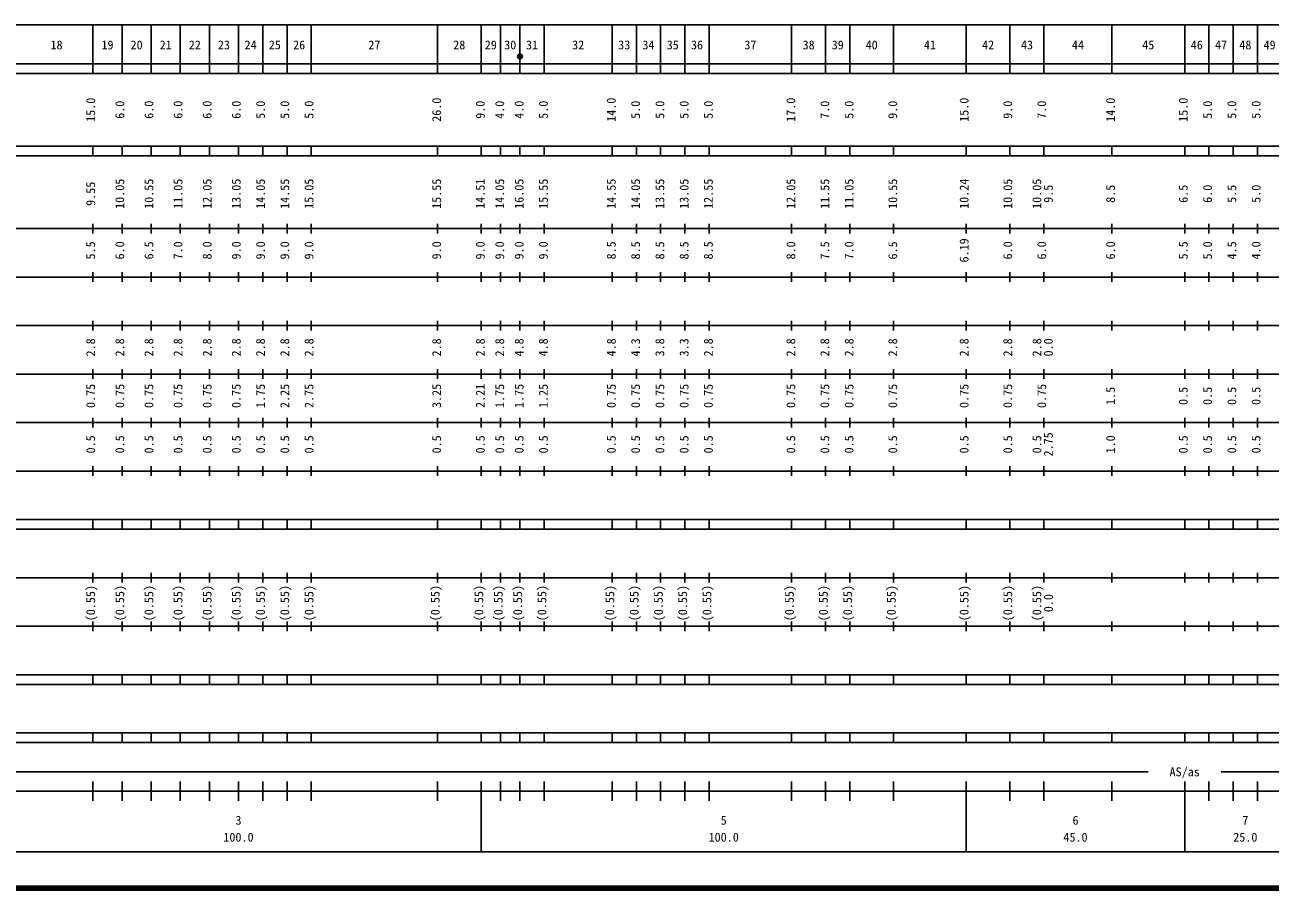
# Model space of a CAD drawing. Units: millimetres, scale not verified. Extents: x 40000 to 680000, y 20000 to 380000.
# Drawn here: x 273984 to 530604, y 20000 to 198000 of the extents above; entities that cross this region are included whole.
import ezdxf
from ezdxf.enums import TextEntityAlignment as Align

# ---------------------------------------------------------------- set-up
doc = ezdxf.new("R2010")
doc.units = ezdxf.units.MM
doc.header["$LTSCALE"] = 1000
doc.layers.add('M-TTL', color=2, linetype='Continuous', lineweight=140)
doc.layers.add('M-TTL-BAND', color=7, linetype='Continuous', lineweight=25)
doc.styles.add('ＭＳ ゴシック', font='')
doc.styles.get('ＭＳ ゴシック').set_extended_font_data('MS Gothic')

msp = doc.modelspace()

# ---------------------------------------------------------------- hatches: boundary and pattern name
at = {"layer": 'M-TTL-BAND'}
msp.add_hatch(color=256, dxfattribs=at).paths.add_polyline_path([(376520, 191506, 1), (375520, 191506, 0.41421), (376020, 191006, 0.41421)])

# ---------------------------------------------------------------- linework, layer by layer
at = {"layer": 'M-TTL'}
msp.add_line((40000, 20000), (680000, 20000), dxfattribs=at)
at = {"layer": 'M-TTL-BAND'}
for p, q in [((68000, 198000), (579000, 198000)), ((288000, 188000), (288000, 198000)), ((294000, 188000), (294000, 198000)), ((300000, 188000), (300000, 198000)), ((306000, 188000), (306000, 198000)), ((312000, 188000), (312000, 198000)), ((318000, 188000), (318000, 198000)), ((323000, 188000), (323000, 198000)), ((328000, 188000), (328000, 198000)), ((333000, 188000), (333000, 198000)), ((359000, 188000), (359000, 198000)), ((368000, 188000), (368000, 198000)), ((372000, 188000), (372000, 198000)), ((376000, 188000), (376000, 198000)), ((381000, 188000), (381000, 198000)), ((395000, 188000), (395000, 198000)), ((400000, 188000), (400000, 198000)), ((405000, 188000), (405000, 198000)), ((410000, 188000), (410000, 198000)), ((415000, 188000), (415000, 198000)), ((432000, 188000), (432000, 198000)), ((439000, 188000), (439000, 198000)), ((444000, 188000), (444000, 198000)), ((453000, 188000), (453000, 198000)), ((468000, 188000), (468000, 198000)), ((477000, 188000), (477000, 198000)), ((484000, 188000), (484000, 198000)), ((498000, 188000), (498000, 198000)), ((513000, 188000), (513000, 198000)), ((518000, 188000), (518000, 198000)), ((523000, 188000), (523000, 198000)), ((528000, 188000), (528000, 198000)), ((40000, 190000), (579000, 190000)), ((40000, 188000), (579000, 188000)), ((40000, 173000), (579000, 173000)), ((288000, 171000), (288000, 173000)), ((294000, 171000), (294000, 173000)), ((300000, 171000), (300000, 173000)), ((306000, 171000), (306000, 173000)), ((312000, 171000), (312000, 173000)), ((318000, 171000), (318000, 173000)), ((323000, 171000), (323000, 173000)), ((328000, 171000), (328000, 173000)), ((333000, 171000), (333000, 173000)), ((359000, 171000), (359000, 173000)), ((368000, 171000), (368000, 173000)), ((372000, 171000), (372000, 173000)), ((376000, 171000), (376000, 173000)), ((381000, 171000), (381000, 173000)), ((395000, 171000), (395000, 173000)), ((400000, 171000), (400000, 173000)), ((405000, 171000), (405000, 173000)), ((410000, 171000), (410000, 173000)), ((415000, 171000), (415000, 173000)), ((432000, 171000), (432000, 173000)), ((439000, 171000), (439000, 173000)), ((444000, 171000), (444000, 173000)), ((453000, 171000), (453000, 173000)), ((468000, 171000), (468000, 173000)), ((477000, 171000), (477000, 173000)), ((484000, 171000), (484000, 173000)), ((498000, 171000), (498000, 173000)), ((513000, 171000), (513000, 173000)), ((518000, 171000), (518000, 173000)), ((523000, 171000), (523000, 173000)), ((528000, 171000), (528000, 173000)), ((40000, 171000), (579000, 171000)), ((288000, 155000), (288000, 157000)), ((294000, 155000), (294000, 157000)), ((300000, 155000), (300000, 157000)), ((306000, 155000), (306000, 157000)), ((312000, 155000), (312000, 157000)), ((318000, 155000), (318000, 157000)), ((323000, 155000), (323000, 157000)), ((328000, 155000), (328000, 157000)), ((333000, 155000), (333000, 157000)), ((359000, 155000), (359000, 157000)), ((368000, 155000), (368000, 157000)), ((372000, 155000), (372000, 157000)), ((376000, 155000), (376000, 157000)), ((381000, 155000), (381000, 157000)), ((395000, 155000), (395000, 157000)), ((400000, 155000), (400000, 157000)), ((405000, 155000), (405000, 157000)), ((410000, 155000), (410000, 157000)), ((415000, 155000), (415000, 157000)), ((432000, 155000), (432000, 157000)), ((439000, 155000), (439000, 157000)), ((444000, 155000), (444000, 157000)), ((453000, 155000), (453000, 157000)), ((468000, 155000), (468000, 157000)), ((477000, 155000), (477000, 157000)), ((484000, 155000), (484000, 157000)), ((498000, 155000), (498000, 157000)), ((513000, 155000), (513000, 157000)), ((518000, 155000), (518000, 157000)), ((523000, 155000), (523000, 157000)), ((528000, 155000), (528000, 157000)), ((40000, 156000), (579000, 156000)), ((288000, 145000), (288000, 147000)), ((294000, 145000), (294000, 147000)), ((300000, 145000), (300000, 147000)), ((306000, 145000), (306000, 147000)), ((312000, 145000), (312000, 147000)), ((318000, 145000), (318000, 147000)), ((323000, 145000), (323000, 147000)), ((328000, 145000), (328000, 147000)), ((333000, 145000), (333000, 147000)), ((359000, 145000), (359000, 147000)), ((368000, 145000), (368000, 147000)), ((372000, 145000), (372000, 147000)), ((376000, 145000), (376000, 147000)), ((381000, 145000), (381000, 147000)), ((395000, 145000), (395000, 147000)), ((400000, 145000), (400000, 147000)), ((405000, 145000), (405000, 147000)), ((410000, 145000), (410000, 147000)), ((415000, 145000), (415000, 147000)), ((432000, 145000), (432000, 147000)), ((439000, 145000), (439000, 147000)), ((444000, 145000), (444000, 147000)), ((453000, 145000), (453000, 147000)), ((468000, 145000), (468000, 147000)), ((477000, 145000), (477000, 147000)), ((484000, 145000), (484000, 147000)), ((498000, 145000), (498000, 147000)), ((513000, 145000), (513000, 147000)), ((518000, 145000), (518000, 147000)), ((523000, 145000), (523000, 147000)), ((528000, 145000), (528000, 147000)), ((46000, 146000), (579000, 146000)), ((288000, 135000), (288000, 137000)), ((294000, 135000), (294000, 137000)), ((300000, 135000), (300000, 137000)), ((306000, 135000), (306000, 137000)), ((312000, 135000), (312000, 137000)), ((318000, 135000), (318000, 137000)), ((323000, 135000), (323000, 137000)), ((328000, 135000), (328000, 137000)), ((333000, 135000), (333000, 137000)), ((359000, 135000), (359000, 137000)), ((368000, 135000), (368000, 137000)), ((372000, 135000), (372000, 137000)), ((376000, 135000), (376000, 137000)), ((381000, 135000), (381000, 137000)), ((395000, 135000), (395000, 137000)), ((400000, 135000), (400000, 137000)), ((405000, 135000), (405000, 137000)), ((410000, 135000), (410000, 137000)), ((415000, 135000), (415000, 137000)), ((432000, 135000), (432000, 137000)), ((439000, 135000), (439000, 137000)), ((444000, 135000), (444000, 137000)), ((453000, 135000), (453000, 137000)), ((468000, 135000), (468000, 137000)), ((477000, 135000), (477000, 137000)), ((484000, 135000), (484000, 137000)), ((498000, 135000), (498000, 137000)), ((513000, 135000), (513000, 137000)), ((518000, 135000), (518000, 137000)), ((523000, 135000), (523000, 137000)), ((528000, 135000), (528000, 137000)), ((52000, 136000), (579000, 136000)), ((46000, 126000), (579000, 126000)), ((288000, 125000), (288000, 127000)), ((294000, 125000), (294000, 127000)), ((300000, 125000), (300000, 127000)), ((306000, 125000), (306000, 127000)), ((312000, 125000), (312000, 127000)), ((318000, 125000), (318000, 127000)), ((323000, 125000), (323000, 127000)), ((328000, 125000), (328000, 127000)), ((333000, 125000), (333000, 127000)), ((359000, 125000), (359000, 127000)), ((368000, 125000), (368000, 127000)), ((372000, 125000), (372000, 127000)), ((376000, 125000), (376000, 127000)), ((381000, 125000), (381000, 127000)), ((395000, 125000), (395000, 127000)), ((400000, 125000), (400000, 127000)), ((405000, 125000), (405000, 127000)), ((410000, 125000), (410000, 127000)), ((415000, 125000), (415000, 127000)), ((432000, 125000), (432000, 127000)), ((439000, 125000), (439000, 127000)), ((444000, 125000), (444000, 127000)), ((453000, 125000), (453000, 127000)), ((468000, 125000), (468000, 127000)), ((477000, 125000), (477000, 127000)), ((484000, 125000), (484000, 127000)), ((498000, 125000), (498000, 127000)), ((513000, 125000), (513000, 127000)), ((518000, 125000), (518000, 127000)), ((523000, 125000), (523000, 127000)), ((528000, 125000), (528000, 127000)), ((52000, 116000), (579000, 116000)), ((288000, 115000), (288000, 117000)), ((294000, 115000), (294000, 117000)), ((300000, 115000), (300000, 117000)), ((306000, 115000), (306000, 117000)), ((312000, 115000), (312000, 117000)), ((318000, 115000), (318000, 117000)), ((323000, 115000), (323000, 117000)), ((328000, 115000), (328000, 117000)), ((333000, 115000), (333000, 117000)), ((359000, 115000), (359000, 117000)), ((368000, 115000), (368000, 117000)), ((372000, 115000), (372000, 117000)), ((376000, 115000), (376000, 117000)), ((381000, 115000), (381000, 117000)), ((395000, 115000), (395000, 117000)), ((400000, 115000), (400000, 117000)), ((405000, 115000), (405000, 117000)), ((410000, 115000), (410000, 117000)), ((415000, 115000), (415000, 117000)), ((432000, 115000), (432000, 117000)), ((439000, 115000), (439000, 117000)), ((444000, 115000), (444000, 117000)), ((453000, 115000), (453000, 117000)), ((468000, 115000), (468000, 117000)), ((477000, 115000), (477000, 117000)), ((484000, 115000), (484000, 117000)), ((498000, 115000), (498000, 117000)), ((513000, 115000), (513000, 117000)), ((518000, 115000), (518000, 117000)), ((523000, 115000), (523000, 117000)), ((528000, 115000), (528000, 117000)), ((46000, 106000), (579000, 106000)), ((288000, 105000), (288000, 107000)), ((294000, 105000), (294000, 107000)), ((300000, 105000), (300000, 107000)), ((306000, 105000), (306000, 107000)), ((312000, 105000), (312000, 107000)), ((318000, 105000), (318000, 107000)), ((323000, 105000), (323000, 107000)), ((328000, 105000), (328000, 107000)), ((333000, 105000), (333000, 107000)), ((359000, 105000), (359000, 107000)), ((368000, 105000), (368000, 107000)), ((372000, 105000), (372000, 107000)), ((376000, 105000), (376000, 107000)), ((381000, 105000), (381000, 107000)), ((395000, 105000), (395000, 107000)), ((400000, 105000), (400000, 107000)), ((405000, 105000), (405000, 107000)), ((410000, 105000), (410000, 107000)), ((415000, 105000), (415000, 107000)), ((432000, 105000), (432000, 107000)), ((439000, 105000), (439000, 107000)), ((444000, 105000), (444000, 107000)), ((453000, 105000), (453000, 107000)), ((468000, 105000), (468000, 107000)), ((477000, 105000), (477000, 107000)), ((484000, 105000), (484000, 107000)), ((498000, 105000), (498000, 107000)), ((513000, 105000), (513000, 107000)), ((518000, 105000), (518000, 107000)), ((523000, 105000), (523000, 107000)), ((528000, 105000), (528000, 107000)), ((40000, 96000), (579000, 96000)), ((288000, 94000), (288000, 96000)), ((294000, 94000), (294000, 96000)), ((300000, 94000), (300000, 96000)), ((306000, 94000), (306000, 96000)), ((312000, 94000), (312000, 96000)), ((318000, 94000), (318000, 96000)), ((323000, 94000), (323000, 96000)), ((328000, 94000), (328000, 96000)), ((333000, 94000), (333000, 96000)), ((359000, 94000), (359000, 96000)), ((368000, 94000), (368000, 96000)), ((372000, 94000), (372000, 96000)), ((376000, 94000), (376000, 96000)), ((381000, 94000), (381000, 96000)), ((395000, 94000), (395000, 96000)), ((400000, 94000), (400000, 96000)), ((405000, 94000), (405000, 96000)), ((410000, 94000), (410000, 96000)), ((415000, 94000), (415000, 96000)), ((432000, 94000), (432000, 96000)), ((439000, 94000), (439000, 96000)), ((444000, 94000), (444000, 96000)), ((453000, 94000), (453000, 96000)), ((468000, 94000), (468000, 96000)), ((477000, 94000), (477000, 96000)), ((484000, 94000), (484000, 96000)), ((498000, 94000), (498000, 96000)), ((513000, 94000), (513000, 96000)), ((518000, 94000), (518000, 96000)), ((523000, 94000), (523000, 96000)), ((528000, 94000), (528000, 96000)), ((40000, 94000), (579000, 94000)), ((288000, 83000), (288000, 85000)), ((294000, 83000), (294000, 85000)), ((300000, 83000), (300000, 85000)), ((306000, 83000), (306000, 85000)), ((312000, 83000), (312000, 85000)), ((318000, 83000), (318000, 85000)), ((323000, 83000), (323000, 85000)), ((328000, 83000), (328000, 85000)), ((333000, 83000), (333000, 85000)), ((359000, 83000), (359000, 85000)), ((368000, 83000), (368000, 85000)), ((372000, 83000), (372000, 85000)), ((376000, 83000), (376000, 85000)), ((381000, 83000), (381000, 85000)), ((395000, 83000), (395000, 85000)), ((400000, 83000), (400000, 85000)), ((405000, 83000), (405000, 85000)), ((410000, 83000), (410000, 85000)), ((415000, 83000), (415000, 85000)), ((432000, 83000), (432000, 85000)), ((439000, 83000), (439000, 85000)), ((444000, 83000), (444000, 85000)), ((453000, 83000), (453000, 85000)), ((468000, 83000), (468000, 85000)), ((477000, 83000), (477000, 85000)), ((484000, 83000), (484000, 85000)), ((498000, 83000), (498000, 85000)), ((513000, 83000), (513000, 85000)), ((518000, 83000), (518000, 85000)), ((523000, 83000), (523000, 85000)), ((528000, 83000), (528000, 85000)), ((49000, 84000), (579000, 84000)), ((288000, 73000), (288000, 75000)), ((294000, 73000), (294000, 75000)), ((300000, 73000), (300000, 75000)), ((306000, 73000), (306000, 75000)), ((312000, 73000), (312000, 75000)), ((318000, 73000), (318000, 75000)), ((323000, 73000), (323000, 75000)), ((328000, 73000), (328000, 75000)), ((333000, 73000), (333000, 75000)), ((359000, 73000), (359000, 75000)), ((368000, 73000), (368000, 75000)), ((372000, 73000), (372000, 75000)), ((376000, 73000), (376000, 75000)), ((381000, 73000), (381000, 75000)), ((395000, 73000), (395000, 75000)), ((400000, 73000), (400000, 75000)), ((405000, 73000), (405000, 75000)), ((410000, 73000), (410000, 75000)), ((415000, 73000), (415000, 75000)), ((432000, 73000), (432000, 75000)), ((439000, 73000), (439000, 75000)), ((444000, 73000), (444000, 75000)), ((453000, 73000), (453000, 75000)), ((468000, 73000), (468000, 75000)), ((477000, 73000), (477000, 75000)), ((484000, 73000), (484000, 75000)), ((498000, 73000), (498000, 75000)), ((513000, 73000), (513000, 75000)), ((518000, 73000), (518000, 75000)), ((523000, 73000), (523000, 75000)), ((528000, 73000), (528000, 75000)), ((40000, 74000), (579000, 74000)), ((40000, 64000), (579000, 64000)), ((40000, 62000), (579000, 62000)), ((288000, 62000), (288000, 64000)), ((294000, 62000), (294000, 64000)), ((300000, 62000), (300000, 64000)), ((306000, 62000), (306000, 64000)), ((312000, 62000), (312000, 64000)), ((318000, 62000), (318000, 64000)), ((323000, 62000), (323000, 64000)), ((328000, 62000), (328000, 64000)), ((333000, 62000), (333000, 64000)), ((359000, 62000), (359000, 64000)), ((368000, 62000), (368000, 64000)), ((372000, 62000), (372000, 64000)), ((376000, 62000), (376000, 64000)), ((381000, 62000), (381000, 64000)), ((395000, 62000), (395000, 64000)), ((400000, 62000), (400000, 64000)), ((405000, 62000), (405000, 64000)), ((410000, 62000), (410000, 64000)), ((415000, 62000), (415000, 64000)), ((432000, 62000), (432000, 64000)), ((439000, 62000), (439000, 64000)), ((444000, 62000), (444000, 64000)), ((453000, 62000), (453000, 64000)), ((468000, 62000), (468000, 64000)), ((477000, 62000), (477000, 64000)), ((484000, 62000), (484000, 64000)), ((498000, 62000), (498000, 64000)), ((513000, 62000), (513000, 64000)), ((518000, 62000), (518000, 64000)), ((523000, 62000), (523000, 64000)), ((528000, 62000), (528000, 64000)), ((40000, 52000), (579000, 52000)), ((288000, 50000), (288000, 52000)), ((294000, 50000), (294000, 52000)), ((300000, 50000), (300000, 52000)), ((306000, 50000), (306000, 52000)), ((312000, 50000), (312000, 52000)), ((318000, 50000), (318000, 52000)), ((323000, 50000), (323000, 52000)), ((328000, 50000), (328000, 52000)), ((333000, 50000), (333000, 52000)), ((359000, 50000), (359000, 52000)), ((368000, 50000), (368000, 52000)), ((372000, 50000), (372000, 52000)), ((376000, 50000), (376000, 52000)), ((381000, 50000), (381000, 52000)), ((395000, 50000), (395000, 52000)), ((400000, 50000), (400000, 52000)), ((405000, 50000), (405000, 52000)), ((410000, 50000), (410000, 52000)), ((415000, 50000), (415000, 52000)), ((432000, 50000), (432000, 52000)), ((439000, 50000), (439000, 52000)), ((444000, 50000), (444000, 52000)), ((453000, 50000), (453000, 52000)), ((468000, 50000), (468000, 52000)), ((477000, 50000), (477000, 52000)), ((484000, 50000), (484000, 52000)), ((498000, 50000), (498000, 52000)), ((513000, 50000), (513000, 52000)), ((518000, 50000), (518000, 52000)), ((523000, 50000), (523000, 52000)), ((528000, 50000), (528000, 52000)), ((40000, 50000), (579000, 50000)), ((71000, 44000), (505500, 44000)), ((520500, 44000), (565000, 44000)), ((288000, 38000), (288000, 42000)), ((294000, 38000), (294000, 42000)), ((300000, 38000), (300000, 42000)), ((306000, 38000), (306000, 42000)), ((312000, 38000), (312000, 42000)), ((318000, 38000), (318000, 42000)), ((323000, 38000), (323000, 42000)), ((328000, 38000), (328000, 42000)), ((333000, 38000), (333000, 42000)), ((359000, 38000), (359000, 42000)), ((368000, 27500), (368000, 42000)), ((372000, 38000), (372000, 42000)), ((376000, 38000), (376000, 42000)), ((381000, 38000), (381000, 42000)), ((395000, 38000), (395000, 42000)), ((400000, 38000), (400000, 42000)), ((405000, 38000), (405000, 42000)), ((410000, 38000), (410000, 42000)), ((415000, 38000), (415000, 42000)), ((432000, 38000), (432000, 42000)), ((439000, 38000), (439000, 42000)), ((444000, 38000), (444000, 42000)), ((453000, 38000), (453000, 42000)), ((468000, 27500), (468000, 42000)), ((477000, 38000), (477000, 42000)), ((484000, 38000), (484000, 42000)), ((498000, 38000), (498000, 42000)), ((513000, 27500), (513000, 42000)), ((518000, 38000), (518000, 42000)), ((523000, 38000), (523000, 42000)), ((528000, 38000), (528000, 42000)), ((40000, 40000), (579000, 40000)), ((68000, 27500), (579000, 27500))]:
    msp.add_line(p, q, dxfattribs=at)
msp.add_circle((376020, 191506), 500, dxfattribs=at)

# ---------------------------------------------------------------- texts
at = {"layer": 'M-TTL-BAND', "style": 'ＭＳ ゴシック'}
for s, p in [('18', (280500, 192405)), ('19', (291000, 192405)), ('20', (297000, 192405)), ('21', (303000, 192405)), ('22', (309000, 192405)), ('23', (315000, 192405)), ('24', (320500, 192405)), ('25', (325500, 192405)), ('26', (330500, 192405)), ('27', (346000, 192405)), ('28', (363500, 192405)), ('29', (370000, 192405)), ('30', (374000, 192405)), ('31', (378500, 192405)), ('32', (388000, 192405)), ('33', (397500, 192405)), ('34', (402500, 192405)), ('35', (407500, 192405)), ('36', (412500, 192405)), ('37', (423500, 192405)), ('38', (435500, 192405)), ('39', (441500, 192405)), ('40', (448500, 192405)), ('41', (460500, 192405)), ('42', (472500, 192405)), ('43', (480500, 192405)), ('44', (491000, 192405)), ('45', (505500, 192405)), ('46', (515500, 192405)), ('47', (520500, 192405)), ('48', (525500, 192405)), ('49', (530500, 192405)), ('AS/as', (513000, 42500)), ('3', (318000, 32523)), ('5', (418000, 32523)), ('6', (490500, 32523)), ('7', (525500, 32523)), ('100.0', (318000, 29033)), ('100.0', (418000, 29033)), ('45.0', (490500, 29033)), ('25.0', (525500, 29033))]:
    msp.add_text(s, height=1833, dxfattribs=at).set_placement(p, align=Align.BOTTOM_CENTER)
for s, p in [('15.0', (289000, 180500)), ('6.0', (295000, 180500)), ('6.0', (301000, 180500)), ('6.0', (307000, 180500)), ('6.0', (313000, 180500)), ('6.0', (319000, 180500)), ('5.0', (324000, 180500)), ('5.0', (329000, 180500)), ('5.0', (334000, 180500)), ('26.0', (360297, 180500)), ('9.0', (369297, 180500)), ('4.0', (373297, 180500)), ('4.0', (377297, 180500)), ('5.0', (382297, 180500)), ('14.0', (396297, 180500)), ('5.0', (401297, 180500)), ('5.0', (406297, 180500)), ('5.0', (411297, 180500)), ('5.0', (416297, 180500)), ('17.0', (433297, 180500)), ('7.0', (440297, 180500)), ('5.0', (445297, 180500)), ('9.0', (454297, 180500)), ('15.0', (469000, 180500)), ('9.0', (478000, 180500)), ('7.0', (485000, 180500)), ('14.0', (499174, 180500)), ('15.0', (514174, 180500)), ('5.0', (519174, 180500)), ('5.0', (524174, 180500)), ('5.0', (529174, 180500)), ('9.55', (289000, 163174)), ('10.05', (295000, 163174)), ('10.55', (301000, 163174)), ('11.05', (307000, 163174)), ('12.05', (313000, 163174)), ('13.05', (319000, 163174)), ('14.05', (324000, 163174)), ('14.55', (329000, 163174)), ('15.05', (334000, 163174)), ('15.55', (360297, 163174)), ('14.51', (369297, 163174)), ('14.05', (373297, 163174)), ('16.05', (377297, 163174)), ('15.55', (382297, 163174)), ('14.55', (396297, 163174)), ('14.05', (401297, 163174)), ('13.55', (406297, 163174)), ('13.05', (411297, 163174)), ('12.55', (416297, 163174)), ('12.05', (433297, 163174)), ('11.55', (440297, 163174)), ('11.05', (445297, 163174)), ('10.55', (454297, 163174)), ('10.24', (469000, 163174)), ('10.05', (478000, 163174)), ('10.05', (484000, 163174)), ('9.5', (486370, 163174)), ('8.5', (499174, 163174)), ('6.5', (514174, 163174)), ('6.0', (519174, 163174)), ('5.5', (524174, 163174)), ('5.0', (529174, 163174)), ('5.5', (289000, 151500)), ('6.0', (295000, 151500)), ('6.5', (301000, 151500)), ('7.0', (307000, 151500)), ('8.0', (313000, 151500)), ('9.0', (319000, 151500)), ('9.0', (324000, 151500)), ('9.0', (329000, 151500)), ('9.0', (334000, 151500)), ('9.0', (360297, 151500)), ('9.0', (369297, 151500)), ('9.0', (373297, 151500)), ('9.0', (377297, 151500)), ('9.0', (382297, 151500)), ('8.5', (396297, 151500)), ('8.5', (401297, 151500)), ('8.5', (406297, 151500)), ('8.5', (411297, 151500)), ('8.5', (416297, 151500)), ('8.0', (433297, 151500)), ('7.5', (440297, 151500)), ('7.0', (445297, 151500)), ('6.5', (454297, 151500)), ('6.19', (469000, 151500)), ('6.0', (478000, 151500)), ('6.0', (485000, 151500)), ('6.0', (499174, 151500)), ('5.5', (514174, 151500)), ('5.0', (519174, 151500)), ('4.5', (524174, 151500)), ('4.0', (529174, 151500)), ('2.8', (289000, 131500)), ('2.8', (295000, 131500)), ('2.8', (301000, 131500)), ('2.8', (307000, 131500)), ('2.8', (313000, 131500)), ('2.8', (319000, 131500)), ('2.8', (324000, 131500)), ('2.8', (329000, 131500)), ('2.8', (334000, 131500)), ('2.8', (360297, 131500)), ('2.8', (369297, 131500)), ('2.8', (373297, 131500)), ('4.8', (377297, 131500)), ('4.8', (382297, 131500)), ('4.8', (396297, 131500)), ('4.3', (401297, 131500)), ('3.8', (406297, 131500)), ('3.3', (411297, 131500)), ('2.8', (416297, 131500)), ('2.8', (433297, 131500)), ('2.8', (440297, 131500)), ('2.8', (445297, 131500)), ('2.8', (454297, 131500)), ('2.8', (469000, 131500)), ('2.8', (478000, 131500)), ('2.8', (484000, 131500)), ('0.0', (486370, 131500)), ('0.75', (289000, 121500)), ('0.75', (295000, 121500)), ('0.75', (301000, 121500)), ('0.75', (307000, 121500)), ('0.75', (313000, 121500)), ('0.75', (319000, 121500)), ('1.75', (324000, 121500)), ('2.25', (329000, 121500)), ('2.75', (334000, 121500)), ('3.25', (360297, 121500)), ('2.21', (369297, 121500)), ('1.75', (373297, 121500)), ('1.75', (377297, 121500)), ('1.25', (382297, 121500)), ('0.75', (396297, 121500)), ('0.75', (401297, 121500)), ('0.75', (406297, 121500)), ('0.75', (411297, 121500)), ('0.75', (416297, 121500)), ('0.75', (433297, 121500)), ('0.75', (440297, 121500)), ('0.75', (445297, 121500)), ('0.75', (454297, 121500)), ('0.75', (469000, 121500)), ('0.75', (478000, 121500)), ('0.75', (485000, 121500)), ('1.5', (499174, 121500)), ('0.5', (514174, 121500)), ('0.5', (519174, 121500)), ('0.5', (524174, 121500)), ('0.5', (529174, 121500)), ('0.5', (289000, 111500)), ('0.5', (295000, 111500)), ('0.5', (301000, 111500)), ('0.5', (307000, 111500)), ('0.5', (313000, 111500)), ('0.5', (319000, 111500)), ('0.5', (324000, 111500)), ('0.5', (329000, 111500)), ('0.5', (334000, 111500)), ('0.5', (360297, 111500)), ('0.5', (369297, 111500)), ('0.5', (373297, 111500)), ('0.5', (377297, 111500)), ('0.5', (382297, 111500)), ('0.5', (396297, 111500)), ('0.5', (401297, 111500)), ('0.5', (406297, 111500)), ('0.5', (411297, 111500)), ('0.5', (416297, 111500)), ('0.5', (433297, 111500)), ('0.5', (440297, 111500)), ('0.5', (445297, 111500)), ('0.5', (454297, 111500)), ('0.5', (469000, 111500)), ('0.5', (478000, 111500)), ('0.5', (484000, 111500)), ('2.75', (486370, 111500)), ('1.0', (499174, 111500)), ('0.5', (514174, 111500)), ('0.5', (519174, 111500)), ('0.5', (524174, 111500)), ('0.5', (529174, 111500)), ('(0.55)', (289000, 78764)), ('(0.55)', (295000, 78764)), ('(0.55)', (301000, 78764)), ('(0.55)', (307000, 78764)), ('(0.55)', (313000, 78764)), ('(0.55)', (319000, 78764)), ('(0.55)', (324000, 78764)), ('(0.55)', (329000, 78764)), ('(0.55)', (334000, 78764)), ('(0.55)', (360000, 78764)), ('(0.55)', (369000, 78764)), ('(0.55)', (373000, 78764)), ('(0.55)', (377000, 78764)), ('(0.55)', (382000, 78764)), ('(0.55)', (396000, 78764)), ('(0.55)', (401000, 78764)), ('(0.55)', (406000, 78764)), ('(0.55)', (411000, 78764)), ('(0.55)', (416000, 78764)), ('(0.55)', (433000, 78764)), ('(0.55)', (440000, 78764)), ('(0.55)', (445000, 78764)), ('(0.55)', (454000, 78764)), ('(0.55)', (469000, 78764)), ('(0.55)', (478000, 78764)), ('(0.55)', (484000, 78764)), ('0.0', (486370, 78764))]:
    msp.add_text(s, height=1833, rotation=90, dxfattribs=at).set_placement(p, align=Align.BOTTOM_CENTER)

doc.saveas('drawing.dxf')
